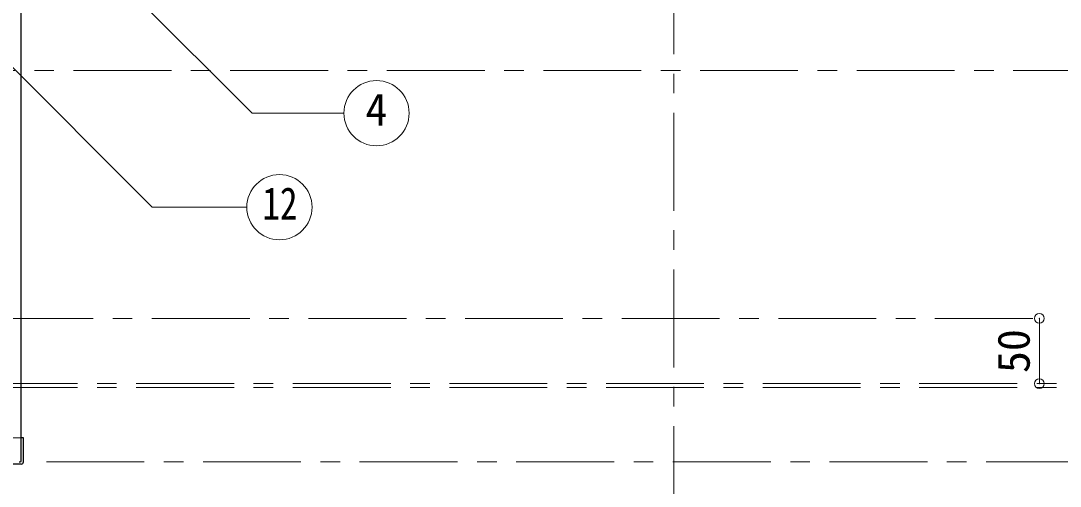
# Model space of a CAD drawing. Units: millimetres at full size, sheet at 1:15; details may follow other scales. Extents: x -3171 to 2904, y -2098 to 2117.
# Drawn here: x -621 to 176, y -1289 to -932 of the extents above; entities that cross this region are included whole.
import ezdxf
from ezdxf.enums import TextEntityAlignment as Align

# ---------------------------------------------------------------- set-up
doc = ezdxf.new("R2010")
doc.units = ezdxf.units.MM
doc.header["$LTSCALE"] = 15
doc.header["$PDMODE"] = 32
doc.header["$PDSIZE"] = 7.5
doc.linetypes.add('CHAIN1', pattern=[8, 5, -1, 1, -1])
doc.linetypes.add('DASHED1', pattern=[1.8, 1.2, -0.6])
doc.layers.add('0-0_ﾚｲﾔ1', color=4, linetype='Continuous', lineweight=9)
doc.styles.add('ＭＳ ゴシック', font='')
doc.styles.get('ＭＳ ゴシック').set_extended_font_data('MS Gothic')

msp = doc.modelspace()

# ---------------------------------------------------------------- linework, layer by layer
at = {"layer": '0-0_ﾚｲﾔ1', "color": 7, "lineweight": 18}
for p, q in [((-760.51, -834.7), (-520, -1075.21)), ((-597.74, -849.07), (-443.63, -1003.18)), ((-373.25, -1003.18), (-443.63, -1003.18)), ((-447.61, -1075.21), (-520, -1075.21))]:
    msp.add_line(p, q, dxfattribs=at)
at = {"layer": '0-0_ﾚｲﾔ1', "color": 5, "lineweight": 25}
for p, q in [((-620.38, -1269.65), (-620.38, -855.95)), ((-618.78, -1252.05), (-620.38, -1252.05)), ((-618.78, -1270.45), (-618.78, -1252.05)), ((-620.38, -1272.05), (-1730.38, -1272.05))]:
    msp.add_line(p, q, dxfattribs=at)
at = {"layer": '0-0_ﾚｲﾔ1', "linetype": 'CHAIN1'}
for p, q in [((-120.38, -882.95), (-120.38, -1485.45)), ((334.62, -970.45), (-718.88, -970.45)), ((-880.38, -1160.45), (159.62, -1160.45)), ((-652.38, -1210.45), (464.62, -1210.45)), ((-652.38, -1213.45), (529.62, -1213.45)), ((-601.18, -1270.45), (594.62, -1270.45))]:
    msp.add_line(p, q, dxfattribs=at)
at = {"layer": '0-0_ﾚｲﾔ1'}
msp.add_line((159.62, -1160.45), (159.62, -1210.45), dxfattribs=at)
at = {"layer": '0-0_ﾚｲﾔ1', "linetype": 'DASHED1'}
msp.add_line((-620.38, -1252.05), (-1730.38, -1252.05), dxfattribs=at)
at = {"layer": '0-0_ﾚｲﾔ1', "color": 7, "lineweight": 18}
for centre in [(-348.25, -1003.18), (-422.61, -1075.21)]:
    msp.add_circle(centre, 25, dxfattribs=at)
at = {"layer": '0-0_ﾚｲﾔ1', "color": 5, "lineweight": 25}
for centre, radius in [((-621.98, -1268.85), 1.6), ((-621.18, -1269.65), 0.8), ((-620.38, -1270.45), 1.6)]:
    msp.add_arc(centre, radius, 270, 0, dxfattribs=at)
at = {"layer": '0-0_ﾚｲﾔ1', "color": 1}
for p in [(159.62, -1160.45), (159.62, -1210.45)]:
    msp.add_point(p, dxfattribs=at)

# ---------------------------------------------------------------- texts
at = {"layer": '0-0_ﾚｲﾔ1', "color": 7, "style": 'ＭＳ ゴシック'}
msp.add_text('4', height=24.74, dxfattribs=at).set_placement((-356.69, -1020.06), align=Align.BOTTOM_LEFT)
at = {"layer": '0-0_ﾚｲﾔ1', "color": 7, "style": 'ＭＳ ゴシック', "width": 0.8}
msp.add_text('12', height=24.74, dxfattribs=at).set_placement((-435.73, -1092.09), align=Align.BOTTOM_LEFT)
at = {"layer": '0-0_ﾚｲﾔ1', "color": 7, "style": 'ＭＳ ゴシック'}
msp.add_text('50', height=24.74, rotation=90, dxfattribs=at).set_placement((159.62, -1202.33), align=Align.BOTTOM_LEFT)

doc.saveas('drawing.dxf')
